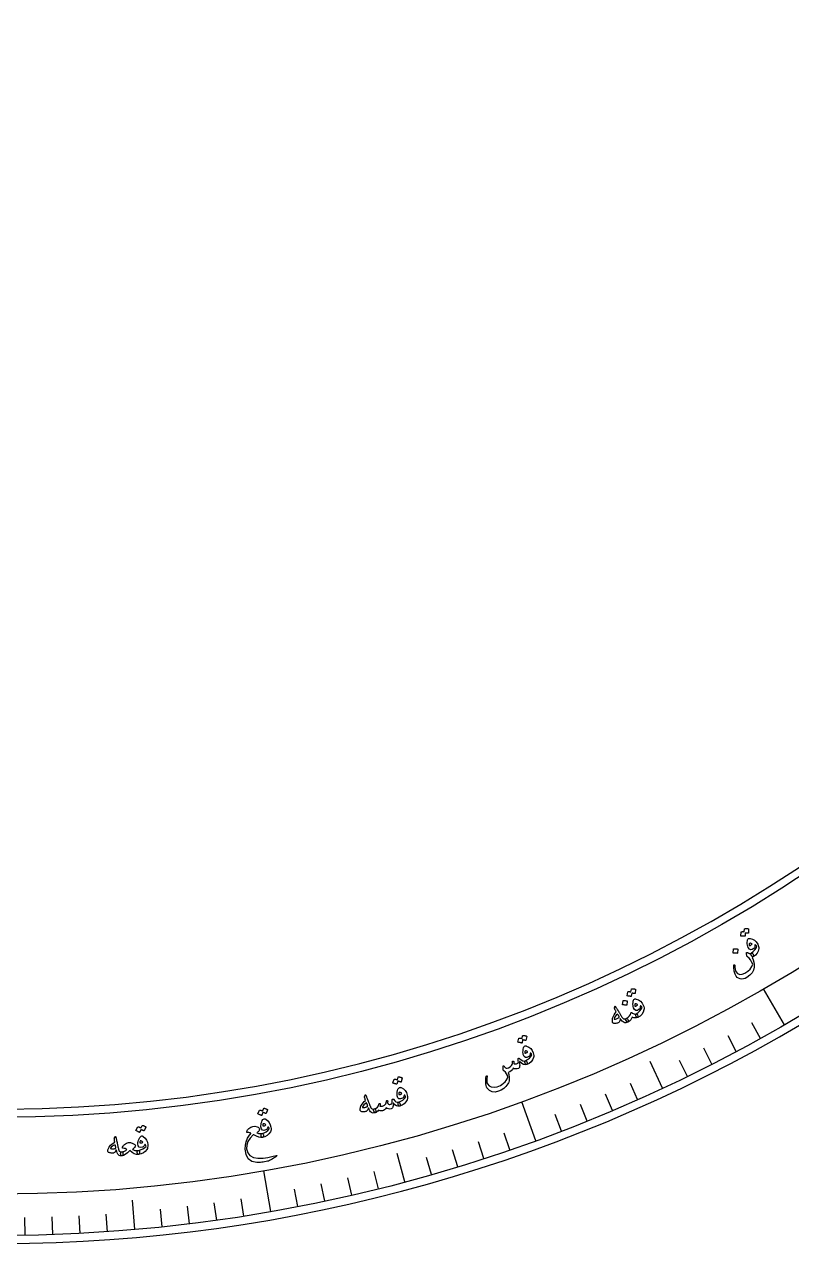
# Model space of a CAD drawing. Header units: millimetres. Extents: x -140 to 140, y -140 to 184.
# Drawn here: x 2.4 to 70.3, y -140 to -32 of the extents above; entities that cross this region are included whole.
import ezdxf

# ---------------------------------------------------------------- set-up
doc = ezdxf.new("R2010")
doc.units = ezdxf.units.MM
for name, color, linetype in [('CUT_INNER', 6, 'Continuous'), ('CUT_OUTER', 1, 'Continuous'), ('ENGRAVE', 7, 'Continuous'), ('ENGRAVE_FINE', 8, 'Continuous'), ('TEXT', 5, 'Continuous')]:
    doc.layers.add(name, color=color, linetype=linetype)

msp = doc.modelspace()

# ---------------------------------------------------------------- linework, layer by layer
at = {"layer": 'CUT_INNER'}
msp.add_arc((0, 0), 128.1, 95.976562, 87.539062, dxfattribs=at)
at = {"layer": 'CUT_OUTER'}
msp.add_arc((0, 0), 140, 175.78125, 4.570313, dxfattribs=at)
at = {"layer": 'ENGRAVE'}
for points in [[(69.643, -120.6252), (67.8104, -117.4511)], [(58.8648, -126.236), (57.7584, -123.8633)], [(47.6386, -130.886), (46.385, -127.4419)], [(36.0499, -134.5399), (35.3723, -132.0112)], [(24.1868, -137.1699), (23.5503, -133.5604)], [(12.1396, -138.756), (11.9114, -136.1479)]]:
    msp.add_lwpolyline(points, dxfattribs=at)
for radius in [139.286, 135.6208, 128.814]:
    msp.add_circle((0, 0), radius, dxfattribs=at)
at = {"layer": 'ENGRAVE_FINE'}
for points in [[(67.5272, -121.8223), (66.7657, -120.4484)], [(65.3908, -122.9822), (64.6534, -121.5953)], [(63.2345, -124.1047), (62.5214, -122.7051)], [(61.059, -125.1894), (60.3704, -123.7776)], [(56.6527, -127.2441), (56.0138, -125.8091)], [(54.4234, -128.2134), (53.8096, -126.7675)], [(52.1775, -129.1437), (51.589, -127.6873)], [(49.9156, -130.0347), (49.3527, -128.5682)], [(45.3471, -131.6975), (44.8357, -130.2123)], [(40.7233, -133.1999), (40.264, -131.6977)], [(43.0417, -132.4689), (42.5563, -130.9749)], [(38.3924, -133.8903), (37.9595, -132.3803)], [(33.6963, -135.1486), (33.3163, -133.6245)], [(28.9592, -136.2423), (28.6326, -134.7058)], [(31.3325, -135.7161), (30.9792, -134.1856)], [(21.7891, -137.5712), (21.5434, -136.0197)], [(26.577, -136.7269), (26.2773, -135.185)], [(14.5594, -138.523), (14.3952, -136.9608)], [(16.9747, -138.2478), (16.7833, -136.6887)], [(19.3849, -137.9305), (19.1663, -136.375)], [(2.4309, -139.2648), (2.4035, -137.6942)], [(4.861, -139.2012), (4.8062, -137.6313)], [(7.2897, -139.0951), (7.2075, -137.5265)], [(9.7161, -138.9467), (9.6065, -137.3797)]]:
    msp.add_lwpolyline(points, dxfattribs=at)
at = {"layer": 'TEXT'}
for points in [[(66.1093, -112.1331), (66.111, -112.1264), (66.1153, -112.1205), (66.1223, -112.1152), (66.1319, -112.1106), (66.172, -112.1038), (66.2118, -112.0987), (66.2513, -112.0956), (66.2905, -112.0943), (66.3298, -112.0949), (66.3694, -112.0976), (66.4094, -112.1024), (66.4498, -112.1092), (66.4591, -112.113), (66.4658, -112.119), (66.4698, -112.1272), (66.4711, -112.1375), (66.4627, -112.4883), (66.4603, -112.4942), (66.4538, -112.4981), (66.4433, -112.4997), (66.4287, -112.4993), (66.4177, -112.4974), (66.4008, -112.4959), (66.3779, -112.4947), (66.349, -112.494), (66.3139, -112.4935), (66.2722, -112.4933), (66.2238, -112.4932), (66.1688, -112.4933), (66.1588, -112.7671), (66.1566, -112.7767), (66.1499, -112.7826), (66.1388, -112.7848), (66.1234, -112.7834), (66.11, -112.7821), (66.0892, -112.7807), (66.061, -112.7791), (66.0254, -112.7773), (65.982, -112.7755), (65.9303, -112.7739), (65.8703, -112.7727), (65.8022, -112.7717), (65.794, -112.7697), (65.7887, -112.7659), (65.7864, -112.7605), (65.787, -112.7533), (65.8064, -112.4109), (65.8081, -112.4042), (65.8125, -112.3983), (65.8195, -112.393), (65.8292, -112.3885), (65.8625, -112.3813), (65.8958, -112.3761), (65.9292, -112.3729), (65.9626, -112.3715), (65.9959, -112.372), (66.0291, -112.374), (66.062, -112.3775), (66.0947, -112.3825)], [(66.4654, -112.9821), (66.4904, -112.972), (66.5219, -112.967), (66.5599, -112.9674), (66.6044, -112.9729), (66.8183, -113.036), (67.003, -113.14), (67.1584, -113.2851), (67.2846, -113.4714), (67.3339, -113.5782), (67.3662, -113.6802), (67.3814, -113.7776), (67.3796, -113.8703), (67.326, -114.0909), (67.226, -114.2848), (67.0795, -114.4517), (66.8867, -114.5913), (66.8633, -114.5985), (66.8371, -114.5942), (66.8083, -114.5785), (66.7768, -114.5512), (66.7614, -114.535), (66.7474, -114.5174), (66.7345, -114.4985), (66.7229, -114.4784), (66.7125, -114.4578), (66.7032, -114.4378), (66.6951, -114.4181), (66.688, -114.399), (66.6796, -114.3637), (66.6804, -114.3332), (66.6902, -114.3077), (66.7091, -114.287), (66.8922, -114.1442), (67.0354, -113.9937), (67.1387, -113.8358), (67.2021, -113.6704), (67.1684, -113.6264), (67.1392, -113.5928), (67.1144, -113.5696), (67.0941, -113.5569), (67.0734, -113.5478), (67.0568, -113.5437), (67.0442, -113.5446), (67.0357, -113.5504), (67.0309, -113.5561), (67.0278, -113.562), (67.0264, -113.5679), (67.0268, -113.5739), (67.0337, -113.6596), (67.024, -113.7347), (66.9976, -113.799), (66.9547, -113.8527), (66.8013, -113.9595), (66.6651, -113.9805), (66.5465, -113.9158), (66.4454, -113.7654), (66.4065, -113.6679), (66.3792, -113.5592), (66.3633, -113.4392), (66.3587, -113.3081), (66.3652, -113.1891), (66.3851, -113.0951), (66.4185, -113.0262), (66.4654, -112.9821)], [(65.1463, -113.9192), (65.1481, -113.9126), (65.1526, -113.9067), (65.1597, -113.9015), (65.1695, -113.897), (65.2505, -113.8861), (65.3311, -113.8833), (65.4114, -113.8886), (65.4912, -113.902), (65.5004, -113.9058), (65.5067, -113.9112), (65.5099, -113.9184), (65.5102, -113.9272), (65.4993, -114.2766), (65.4969, -114.2862), (65.4901, -114.2921), (65.4789, -114.2942), (65.4634, -114.2927), (65.45, -114.2913), (65.4291, -114.2898), (65.4008, -114.2879), (65.365, -114.2859), (65.3213, -114.2838), (65.2693, -114.2819), (65.2091, -114.2802), (65.1406, -114.2787), (65.1309, -114.2775), (65.1246, -114.2743), (65.1217, -114.2692), (65.1221, -114.2622)], [(66.2965, -114.2644), (66.2967, -114.2394), (66.3045, -114.2235), (66.3199, -114.2168), (66.3428, -114.2193), (66.3576, -114.2238), (66.3751, -114.23), (66.3954, -114.2381), (66.4184, -114.2479), (66.4438, -114.2595), (66.4713, -114.2726), (66.5009, -114.2874), (66.5326, -114.3038), (66.5729, -114.318), (66.6158, -114.3199), (66.6612, -114.3096), (66.7091, -114.287), (66.7435, -114.2729), (66.7754, -114.2721), (66.8049, -114.2846), (66.832, -114.3105), (66.8539, -114.3427), (66.8721, -114.3811), (66.8865, -114.4257), (66.8971, -114.4765), (66.9028, -114.5208), (66.9029, -114.5547), (66.8976, -114.5782), (66.8867, -114.5913), (66.7813, -114.6528), (66.8716, -114.8602), (66.9322, -115.0747), (66.9629, -115.2963), (66.9637, -115.525), (66.9113, -115.7827), (66.7872, -116.0204), (66.5913, -116.2378), (66.3237, -116.4347), (66.1719, -116.512), (66.0216, -116.5567), (65.8729, -116.5689), (65.726, -116.5484), (65.5914, -116.4986), (65.4765, -116.4249), (65.3813, -116.3271), (65.3055, -116.2055), (65.2747, -116.1337), (65.2481, -116.0519), (65.2258, -115.9601), (65.2078, -115.8584), (65.1935, -115.7469), (65.1826, -115.626), (65.175, -115.4955), (65.1707, -115.3556), (65.1712, -115.3435), (65.174, -115.3335), (65.1791, -115.3256), (65.1865, -115.3197), (65.1981, -115.3143), (65.2089, -115.3115), (65.219, -115.3114), (65.2284, -115.314), (65.2385, -115.3204), (65.2455, -115.3302), (65.2493, -115.3435), (65.25, -115.3602), (65.2616, -115.5507), (65.2812, -115.7035), (65.3087, -115.8186), (65.3444, -115.896), (65.5001, -116.0703), (65.6872, -116.1532), (65.9058, -116.1444), (66.1557, -116.0437), (66.4136, -115.8723), (66.6135, -115.681), (66.7554, -115.47), (66.8394, -115.2395), (66.7433, -115.033), (66.6346, -114.857), (66.5135, -114.7114), (66.3799, -114.5962), (66.3588, -114.5798), (66.3434, -114.5664), (66.3337, -114.5559), (66.3296, -114.5484)], [(66.5688, -113.4119), (66.5409, -113.441), (66.5293, -113.4815), (66.534, -113.5335), (66.5551, -113.5969), (66.5605, -113.6057), (66.5648, -113.6116), (66.5681, -113.6148), (66.5703, -113.6152), (66.6091, -113.6036), (66.646, -113.5878), (66.6811, -113.5681), (66.7144, -113.5443), (66.7415, -113.5195), (66.7614, -113.4951), (66.7741, -113.4708), (66.7796, -113.4469), (66.7098, -113.415), (66.6514, -113.3985), (66.6044, -113.3974), (66.5688, -113.4119)], [(56.0986, -117.4615), (56.1009, -117.455), (56.1057, -117.4495), (56.1131, -117.4448), (56.1231, -117.4411), (56.1636, -117.4378), (56.2037, -117.4362), (56.2434, -117.4365), (56.2825, -117.4386), (56.3216, -117.4427), (56.3608, -117.4489), (56.4003, -117.4571), (56.4399, -117.4673), (56.4489, -117.472), (56.455, -117.4786), (56.4583, -117.487), (56.4587, -117.4974), (56.4198, -117.8461), (56.4169, -117.8519), (56.4101, -117.8551), (56.3995, -117.8559), (56.3849, -117.8541), (56.3742, -117.8513), (56.3574, -117.8483), (56.3347, -117.8452), (56.3061, -117.8419), (56.2711, -117.8384), (56.2295, -117.8345), (56.1814, -117.8303), (56.1266, -117.8256), (56.0928, -118.0975), (56.0897, -118.1068), (56.0826, -118.1121), (56.0713, -118.1134), (56.0561, -118.1106), (56.0429, -118.1082), (56.0223, -118.105), (55.9943, -118.1009), (55.959, -118.096), (55.9159, -118.0904), (55.8645, -118.0844), (55.8049, -118.0779), (55.7371, -118.071), (55.7291, -118.0682), (55.7242, -118.0641), (55.7223, -118.0584), (55.7235, -118.0514), (55.7727, -117.7119), (55.775, -117.7054), (55.7799, -117.6999), (55.7873, -117.6953), (55.7973, -117.6916), (55.8311, -117.6874), (55.8648, -117.6851), (55.8983, -117.6847), (55.9317, -117.6863), (55.9649, -117.6897), (55.9977, -117.6945), (56.0302, -117.7009), (56.0623, -117.7087)], [(55.3668, -118.4958), (55.3691, -118.4893), (55.3741, -118.4837), (55.3815, -118.4792), (55.3916, -118.4755), (55.473, -118.4715), (55.5534, -118.4754), (55.6327, -118.4874), (55.7111, -118.5074), (55.7199, -118.5119), (55.7256, -118.5178), (55.7283, -118.5252), (55.7279, -118.5341), (55.6888, -118.8812), (55.6856, -118.8905), (55.6784, -118.8957), (55.6672, -118.897), (55.6518, -118.8941), (55.6386, -118.8917), (55.618, -118.8884), (55.5899, -118.8842), (55.5545, -118.8791), (55.5113, -118.8734), (55.4598, -118.8672), (55.4001, -118.8605), (55.3321, -118.8533), (55.3225, -118.8512), (55.3165, -118.8476), (55.314, -118.8422), (55.3151, -118.8353)], [(56.3794, -118.3384), (56.4053, -118.3304), (56.4371, -118.3282), (56.4749, -118.3319), (56.5188, -118.3413), (56.7263, -118.4227), (56.9013, -118.5424), (57.0435, -118.7004), (57.153, -118.8971), (57.1928, -119.0077), (57.2161, -119.1122), (57.2228, -119.2105), (57.2129, -119.3027), (57.1403, -119.5178), (57.0238, -119.7023), (56.8634, -119.8557), (56.6592, -119.9781), (56.6352, -119.9832), (56.6095, -119.9767), (56.5821, -119.9585), (56.5531, -119.9286), (56.5392, -119.9111), (56.5267, -119.8923), (56.5156, -119.8724), (56.5058, -119.8513), (56.4972, -119.83), (56.4897, -119.8091), (56.4833, -119.7889), (56.4779, -119.7692), (56.4727, -119.7333), (56.476, -119.703), (56.488, -119.6784), (56.5087, -119.6595), (56.7035, -119.5331), (56.8593, -119.3957), (56.9759, -119.2473), (57.0535, -119.0881), (57.0238, -119.0413), (56.9975, -119.0053), (56.9749, -118.9801), (56.9558, -118.9656), (56.9359, -118.9548), (56.9197, -118.9493), (56.9071, -118.949), (56.8982, -118.9541), (56.8928, -118.9594), (56.8892, -118.9649), (56.8874, -118.9707), (56.8873, -118.9767), (56.8866, -119.0627), (56.8704, -119.1366), (56.8386, -119.1985), (56.7912, -119.2482), (56.629, -119.3412), (56.4916, -119.3503), (56.379, -119.2755), (56.2914, -119.1169), (56.2611, -119.0164), (56.2434, -118.9057), (56.2379, -118.7848), (56.2449, -118.6538), (56.2617, -118.5358), (56.2897, -118.4439), (56.3289, -118.3781), (56.3794, -118.3384)], [(56.445, -118.7754), (56.4147, -118.802), (56.3997, -118.8414), (56.3999, -118.8936), (56.4153, -118.9586), (56.4199, -118.9678), (56.4237, -118.9741), (56.4267, -118.9776), (56.4289, -118.9782), (56.4685, -118.9699), (56.5067, -118.9575), (56.5434, -118.9409), (56.5787, -118.92), (56.6078, -118.8977), (56.6298, -118.8751), (56.6445, -118.8521), (56.652, -118.8287), (56.5853, -118.7908), (56.5286, -118.7693), (56.4818, -118.7642), (56.445, -118.7754)], [(54.6322, -119.0258), (54.6428, -118.9941), (54.6579, -118.9839), (54.6775, -118.9953), (54.7018, -119.0283), (54.7144, -119.0492), (54.7321, -119.078), (54.7551, -119.1145), (54.7833, -119.159), (54.8166, -119.2118), (54.8552, -119.2735), (54.899, -119.3441), (54.9479, -119.4237), (54.9961, -119.5019), (55.0392, -119.5719), (55.0772, -119.6337), (55.1101, -119.6874), (55.1378, -119.7327), (55.1603, -119.7694), (55.1774, -119.7975), (55.1892, -119.817), (55.2671, -119.9381), (55.3398, -120.0267), (55.4072, -120.0827), (55.4693, -120.106), (55.5068, -120.1089), (55.5479, -120.1031), (55.5926, -120.0886), (55.6408, -120.0655), (55.6717, -120.0568), (55.7003, -120.0606), (55.7264, -120.0768), (55.7503, -120.1054), (55.7716, -120.1432), (55.7887, -120.1836), (55.8016, -120.2264), (55.8102, -120.2718), (55.8131, -120.3125), (55.8105, -120.345), (55.8025, -120.3692), (55.789, -120.3852), (55.695, -120.4276), (55.6066, -120.448), (55.5238, -120.4463), (55.4465, -120.4227), (55.3675, -120.372), (55.2861, -120.295), (55.2024, -120.1915), (55.1163, -120.0616), (55.105, -120.1699), (55.0844, -120.2604), (55.0545, -120.333), (55.0154, -120.3878), (54.9773, -120.4184), (54.9285, -120.4458), (54.8691, -120.4699), (54.799, -120.4907), (54.7224, -120.5067), (54.6558, -120.5149), (54.5991, -120.5154), (54.5524, -120.508), (54.5102, -120.492), (54.4771, -120.4701), (54.4533, -120.4425), (54.4388, -120.409), (54.4283, -120.3638), (54.4216, -120.3115), (54.4186, -120.2522), (54.4194, -120.1857), (54.423, -120.1177), (54.4281, -120.0625), (54.4346, -120.0201), (54.4426, -119.9904), (54.5012, -119.8573), (54.571, -119.7255), (54.652, -119.5949), (54.744, -119.4656), (54.7081, -119.3995), (54.6777, -119.342), (54.653, -119.2933), (54.6339, -119.2534), (54.6204, -119.2186), (54.6125, -119.1856), (54.6102, -119.1544), (54.6135, -119.1249)], [(54.8684, -119.6714), (54.7599, -119.7746), (54.6754, -119.8791), (54.6151, -119.9848), (54.5789, -120.0919), (54.5789, -120.1043), (54.5833, -120.1135), (54.5923, -120.1197), (54.6058, -120.1227), (54.6502, -120.1217), (54.6961, -120.1155), (54.7433, -120.104), (54.7919, -120.0874), (54.842, -120.0655), (54.8934, -120.0384), (54.9461, -120.006), (55.0002, -119.9684), (55.008, -119.9613), (55.0153, -119.9518), (55.0219, -119.9399), (55.028, -119.9255), (55.0125, -119.8974), (54.9957, -119.8682), (54.9777, -119.838), (54.9584, -119.8067), (54.9378, -119.7744), (54.9159, -119.7411), (54.8928, -119.7067), (54.8684, -119.6714)], [(56.5087, -119.6595), (56.5411, -119.6552), (56.5663, -119.655), (56.5841, -119.6588), (56.5945, -119.6665), (56.6047, -119.6812), (56.6148, -119.7003), (56.6248, -119.7237), (56.6347, -119.7515), (56.6614, -119.8431), (56.6744, -119.9114), (56.6736, -119.9564), (56.6592, -119.9781), (56.5566, -120.01), (56.4414, -120.0147), (56.3135, -119.9923), (56.1731, -119.9428), (56.1219, -120.0724), (56.0409, -120.1893), (55.9299, -120.2936), (55.789, -120.3852), (55.7712, -120.3894), (55.7534, -120.3855), (55.7356, -120.3735), (55.7179, -120.3534), (55.6203, -120.2174), (55.6094, -120.2022), (55.6025, -120.1836), (55.5993, -120.1616), (55.6, -120.1362), (55.6044, -120.1147), (55.6127, -120.0958), (55.6248, -120.0794), (55.6408, -120.0655), (55.8083, -119.9553), (55.9336, -119.8386), (56.0168, -119.7155), (56.0579, -119.586), (56.0618, -119.569), (56.0692, -119.5547), (56.08, -119.5432), (56.0943, -119.5343), (56.1092, -119.5298), (56.1219, -119.5311), (56.1326, -119.5382), (56.1412, -119.5512), (56.1478, -119.5643), (56.1546, -119.5752), (56.1614, -119.5839), (56.1682, -119.5904), (56.2615, -119.6339), (56.3494, -119.6599), (56.4318, -119.6684), (56.5087, -119.6595)], [(46.4714, -121.5923), (46.4741, -121.586), (46.4794, -121.5808), (46.4872, -121.5768), (46.4974, -121.5739), (46.5381, -121.5738), (46.5782, -121.5755), (46.6177, -121.579), (46.6565, -121.5842), (46.6951, -121.5914), (46.7338, -121.6007), (46.7724, -121.6121), (46.8111, -121.6255), (46.8197, -121.6309), (46.8252, -121.6379), (46.8278, -121.6466), (46.8274, -121.657), (46.7606, -122.0014), (46.7572, -122.0069), (46.7502, -122.0096), (46.7395, -122.0095), (46.7252, -122.0066), (46.7147, -122.0029), (46.6982, -121.9986), (46.6759, -121.9936), (46.6475, -121.9881), (46.613, -121.9818), (46.5719, -121.9746), (46.5242, -121.9665), (46.47, -121.9574), (46.4144, -122.2257), (46.4106, -122.2347), (46.4031, -122.2394), (46.3918, -122.2398), (46.3768, -122.2358), (46.3638, -122.2323), (46.3435, -122.2275), (46.316, -122.2212), (46.2812, -122.2134), (46.2386, -122.2044), (46.1879, -122.1943), (46.129, -122.183), (46.062, -122.1707), (46.0543, -122.1673), (46.0497, -122.1627), (46.0483, -122.157), (46.0501, -122.15), (46.1264, -121.8156), (46.1292, -121.8094), (46.1345, -121.8042), (46.1423, -121.8002), (46.1526, -121.7974), (46.1866, -121.7959), (46.2204, -121.7963), (46.2538, -121.7986), (46.287, -121.8029), (46.3198, -121.8089), (46.3521, -121.8164), (46.3839, -121.8253), (46.4153, -121.8358)], [(46.6808, -122.4888), (46.7072, -122.483), (46.7391, -122.4834), (46.7765, -122.49), (46.8194, -122.503), (47.0198, -122.6008), (47.1845, -122.7341), (47.3136, -122.9031), (47.4069, -123.108), (47.4377, -123.2214), (47.4525, -123.3274), (47.4513, -123.426), (47.434, -123.517), (47.3443, -123.7257), (47.2134, -123.9001), (47.0411, -124.0402), (46.8277, -124.1458), (46.8034, -124.1489), (46.7783, -124.1403), (46.7525, -124.12), (46.726, -124.0879), (46.7136, -124.0693), (46.7026, -124.0496), (46.6931, -124.0289), (46.6851, -124.0071), (46.6782, -123.9851), (46.6724, -123.9637), (46.6676, -123.943), (46.6639, -123.923), (46.6615, -123.8868), (46.6673, -123.8569), (46.6813, -123.8333), (46.7034, -123.8161), (46.9077, -123.7058), (47.074, -123.5813), (47.2023, -123.4428), (47.2924, -123.2904), (47.2665, -123.2414), (47.2432, -123.2033), (47.2227, -123.1764), (47.2048, -123.1604), (47.1859, -123.148), (47.1702, -123.1412), (47.1577, -123.14), (47.1483, -123.1443), (47.1426, -123.1491), (47.1386, -123.1544), (47.1362, -123.16), (47.1357, -123.1659), (47.1281, -123.2516), (47.106, -123.324), (47.0693, -123.3831), (47.018, -123.4288), (46.8489, -123.5085), (46.7112, -123.5065), (46.605, -123.4229), (46.5304, -123.2578), (46.5083, -123.1552), (46.4995, -123.0434), (46.5038, -122.9225), (46.5213, -122.7924), (46.5475, -122.6762), (46.5828, -122.5869), (46.6272, -122.5244), (46.6808, -122.4888)], [(46.711, -122.9298), (46.6787, -122.9538), (46.6605, -122.9919), (46.6565, -123.0439), (46.6666, -123.1099), (46.6705, -123.1195), (46.6738, -123.1261), (46.6765, -123.1298), (46.6786, -123.1305), (46.7188, -123.1255), (46.7578, -123.1162), (46.7958, -123.1026), (46.8326, -123.0846), (46.8634, -123.0648), (46.8871, -123.044), (46.9037, -123.0222), (46.913, -122.9995), (46.8496, -122.9564), (46.7948, -122.9304), (46.7486, -122.9215), (46.711, -122.9298)], [(46.0688, -123.665), (46.069, -123.6438), (46.0736, -123.6246), (46.0826, -123.6074), (46.096, -123.5922), (46.1165, -123.5807), (46.1408, -123.5807), (46.1689, -123.5924), (46.2009, -123.6158), (46.3481, -123.7324), (46.4809, -123.8046), (46.5994, -123.8325), (46.7034, -123.8161), (46.7541, -123.81), (46.7973, -123.8371), (46.8332, -123.8973), (46.8617, -123.9907), (46.8703, -124.0497), (46.8675, -124.0952), (46.8533, -124.1272), (46.8277, -124.1458), (46.6879, -124.1689), (46.5411, -124.1354), (46.3874, -124.0453), (46.227, -123.8986), (46.2134, -123.8851), (46.2035, -123.8833), (46.1975, -123.8931), (46.1953, -123.9146), (46.2027, -124.0659), (46.2061, -124.1884), (46.2056, -124.2821), (46.2011, -124.3469), (46.1908, -124.3964), (46.1703, -124.4367), (46.1395, -124.4677), (46.0985, -124.4894), (45.9899, -124.5194), (45.877, -124.5263), (45.7599, -124.5102), (45.6387, -124.4711), (45.5662, -124.6023), (45.4653, -124.7075), (45.3357, -124.7864), (45.1778, -124.839), (45.2076, -124.9375), (45.2327, -125.0314), (45.253, -125.1209), (45.2685, -125.2059), (45.2793, -125.2865), (45.2854, -125.3632), (45.2869, -125.4357), (45.2838, -125.5043), (45.2724, -125.5981), (45.2491, -125.6884), (45.2139, -125.7752), (45.1669, -125.8584), (44.9933, -126.0817), (44.7955, -126.2653), (44.5738, -126.4091), (44.3284, -126.513), (44.0269, -126.574), (43.7636, -126.5531), (43.5387, -126.4508), (43.3524, -126.2672), (43.3092, -126.1948), (43.273, -126.103), (43.2437, -125.9917), (43.2213, -125.861), (43.209, -125.7128), (43.21, -125.5492), (43.2243, -125.37), (43.2518, -125.1755), (43.2555, -125.1615), (43.2609, -125.1506), (43.2678, -125.1427), (43.2763, -125.138), (43.2887, -125.135), (43.3001, -125.1349), (43.3105, -125.1378), (43.3198, -125.1437), (43.3273, -125.1517), (43.3321, -125.1612), (43.3343, -125.172), (43.3339, -125.1844), (43.3043, -125.417), (43.2973, -125.6061), (43.3133, -125.7515), (43.3523, -125.8532), (43.5002, -126.017), (43.6954, -126.1137), (43.9378, -126.143), (44.2273, -126.1045), (44.3626, -126.0627), (44.4999, -125.9982), (44.6391, -125.911), (44.7801, -125.8012), (44.9148, -125.6732), (45.0213, -125.5404), (45.0996, -125.4031), (45.1499, -125.2612), (45.1193, -125.1073), (45.0495, -124.9623), (44.9405, -124.8263), (44.7926, -124.699), (44.777, -124.684), (44.7658, -124.668), (44.7589, -124.651), (44.7564, -124.6329), (44.7314, -124.2966), (44.7334, -124.2646), (44.7426, -124.2468), (44.7589, -124.243), (44.7824, -124.2532), (44.822, -124.2894), (44.8624, -124.3305), (44.9035, -124.3766), (44.9454, -124.4275), (45.0017, -124.4636), (45.09, -124.4637), (45.2101, -124.4277), (45.362, -124.3554), (45.4383, -124.3002), (45.497, -124.23), (45.5381, -124.1448), (45.5617, -124.0447), (45.5646, -124.0307), (45.5669, -124.0162), (45.5684, -124.0012), (45.5692, -123.9856), (45.5696, -123.9697), (45.5699, -123.9535), (45.5702, -123.9371), (45.5703, -123.9205), (45.5715, -123.8888), (45.5757, -123.8643), (45.5832, -123.847), (45.5938, -123.8368), (45.6047, -123.8325), (45.6168, -123.8314), (45.6302, -123.8336), (45.6446, -123.8389), (45.6575, -123.8454), (45.6671, -123.8546), (45.6736, -123.8666), (45.677, -123.8813), (45.6794, -124.0014), (45.6868, -124.0354), (45.7014, -124.0611), (45.7235, -124.0783), (45.7528, -124.087), (45.8374, -124.0931), (45.9178, -124.0834), (45.994, -124.0581), (46.0659, -124.017), (46.0825, -123.9843), (46.0886, -123.9146), (46.084, -123.8082), (46.0688, -123.665)], [(35.4518, -125.2495), (35.4552, -125.2435), (35.4609, -125.2388), (35.469, -125.2355), (35.4794, -125.2335), (35.52, -125.237), (35.5597, -125.2423), (35.5987, -125.2493), (35.637, -125.258), (35.6748, -125.2686), (35.7124, -125.2813), (35.7499, -125.296), (35.7873, -125.3129), (35.7953, -125.319), (35.8002, -125.3265), (35.802, -125.3354), (35.8007, -125.3457), (35.7034, -125.6828), (35.6996, -125.688), (35.6924, -125.69), (35.6818, -125.689), (35.6677, -125.6848), (35.6576, -125.6802), (35.6416, -125.6744), (35.6198, -125.6675), (35.5921, -125.6594), (35.5582, -125.6501), (35.5179, -125.6392), (35.4711, -125.6269), (35.4179, -125.613), (35.3387, -125.8753), (35.3341, -125.884), (35.3261, -125.888), (35.3149, -125.8873), (35.3003, -125.882), (35.2877, -125.8774), (35.2679, -125.8708), (35.2411, -125.862), (35.2071, -125.8512), (35.1655, -125.8384), (35.1159, -125.8238), (35.0582, -125.8074), (34.9926, -125.7891), (34.9852, -125.7851), (34.981, -125.7801), (34.9801, -125.7743), (34.9825, -125.7675), (35.0884, -125.4412), (35.0917, -125.4352), (35.0974, -125.4306), (35.1055, -125.4273), (35.116, -125.4254), (35.1501, -125.4269), (35.1837, -125.4303), (35.2168, -125.4356), (35.2494, -125.4429), (35.2815, -125.4517), (35.3131, -125.4621), (35.344, -125.4738), (35.3743, -125.487)], [(35.5805, -126.1611), (35.6073, -126.1576), (35.6391, -126.1609), (35.6758, -126.1709), (35.7174, -126.1876), (35.9082, -126.3029), (36.0604, -126.4504), (36.1739, -126.6302), (36.2486, -126.8425), (36.2692, -126.9583), (36.2745, -127.0652), (36.2645, -127.1632), (36.2391, -127.2524), (36.1312, -127.4522), (35.9852, -127.6143), (35.8012, -127.7385), (35.5792, -127.8246), (35.5547, -127.8256), (35.5305, -127.8148), (35.5067, -127.7922), (35.4831, -127.7579), (35.4724, -127.7382), (35.4632, -127.7177), (35.4556, -127.6962), (35.4495, -127.6737), (35.4447, -127.6512), (35.4408, -127.6294), (35.4379, -127.6084), (35.4359, -127.5881), (35.4368, -127.5518), (35.4452, -127.5225), (35.4612, -127.5003), (35.4848, -127.4851), (35.6981, -127.3935), (35.8749, -127.2844), (36.0149, -127.1578), (36.1183, -127.014), (36.0968, -126.9629), (36.0771, -126.9229), (36.059, -126.8942), (36.0426, -126.8768), (36.0249, -126.8627), (36.0099, -126.8545), (35.9975, -126.8522), (35.9878, -126.8557), (35.9817, -126.86), (35.9772, -126.8648), (35.9744, -126.8702), (35.9733, -126.8761), (35.9581, -126.9608), (35.9296, -127.0309), (35.8878, -127.0864), (35.8327, -127.1274), (35.6571, -127.1918), (35.5201, -127.1775), (35.4218, -127.0848), (35.3622, -126.9136), (35.3494, -126.8095), (35.3506, -126.6974), (35.3657, -126.5773), (35.3946, -126.4493), (35.4311, -126.3359), (35.4742, -126.2501), (35.524, -126.1918), (35.5805, -126.1611)], [(32.5242, -126.8621), (32.5402, -126.8328), (32.5569, -126.8255), (32.5742, -126.8402), (32.5922, -126.877), (32.6008, -126.8998), (32.6132, -126.9313), (32.6292, -126.9714), (32.649, -127.0201), (32.6725, -127.078), (32.6994, -127.1456), (32.7299, -127.2229), (32.7638, -127.31), (32.7973, -127.3955), (32.8272, -127.472), (32.8536, -127.5397), (32.8764, -127.5984), (32.8956, -127.6479), (32.9111, -127.688), (32.9229, -127.7187), (32.9311, -127.7399), (32.9861, -127.8731), (33.0418, -127.9732), (33.0982, -128.0403), (33.1551, -128.0743), (33.1915, -128.0839), (33.233, -128.0855), (33.2796, -128.0792), (33.3312, -128.065), (33.3631, -128.062), (33.3905, -128.0708), (33.4134, -128.0914), (33.4317, -128.1238), (33.446, -128.1649), (33.4556, -128.2076), (33.4606, -128.2521), (33.461, -128.2983), (33.4566, -128.3389), (33.4483, -128.3704), (33.436, -128.3928), (33.4199, -128.4061), (33.3199, -128.4311), (33.2292, -128.4353), (33.148, -128.4189), (33.0762, -128.3818), (33.0075, -128.3179), (32.9412, -128.2276), (32.8772, -128.1108), (32.8157, -127.9677), (32.7853, -128.0722), (32.7489, -128.1576), (32.7065, -128.2237), (32.6582, -128.2706), (32.6153, -128.2939), (32.5624, -128.3122), (32.4996, -128.3253), (32.427, -128.3333), (32.3487, -128.3354), (32.2817, -128.3316), (32.2259, -128.3219), (32.1813, -128.3063), (32.1425, -128.283), (32.1139, -128.2556), (32.0955, -128.2242), (32.0871, -128.1887), (32.0848, -128.1423), (32.0875, -128.0897), (32.0952, -128.0307), (32.1079, -127.9655), (32.1235, -127.8992), (32.1384, -127.8458), (32.1523, -127.8052), (32.1655, -127.7774), (32.247, -127.6569), (32.3392, -127.5397), (32.4421, -127.4257), (32.5557, -127.3148), (32.5321, -127.2433), (32.5125, -127.1814), (32.4969, -127.1291), (32.4852, -127.0863), (32.4781, -127.0498), (32.4762, -127.0159), (32.4796, -126.9847), (32.4881, -126.9563)], [(33.7453, -127.665), (33.7517, -127.6413), (33.7601, -127.6216), (33.7707, -127.6059), (33.7833, -127.5942), (33.7971, -127.5872), (33.8114, -127.5857), (33.8262, -127.5896), (33.8413, -127.599), (33.854, -127.6136), (33.8615, -127.6332), (33.8637, -127.6577), (33.8606, -127.6871), (33.8567, -127.7026), (33.8532, -127.7184), (33.85, -127.7347), (33.8472, -127.7514), (33.8442, -127.7684), (33.8406, -127.7856), (33.8362, -127.8029), (33.831, -127.8205), (34.0576, -127.8183), (34.2289, -127.748), (34.3449, -127.6096), (34.4052, -127.4035), (34.4113, -127.3799), (34.4189, -127.3603), (34.4282, -127.3449), (34.439, -127.3336), (34.4528, -127.3263), (34.4669, -127.324), (34.4813, -127.3267), (34.496, -127.3344), (34.5087, -127.3466), (34.517, -127.3632), (34.5209, -127.3839), (34.5203, -127.4089), (34.5161, -127.4701), (34.516, -127.5206), (34.5202, -127.5603), (34.5285, -127.5892), (34.5527, -127.627), (34.5894, -127.6529), (34.6387, -127.6666), (34.7004, -127.6684), (34.7645, -127.6591), (34.817, -127.6407), (34.8578, -127.6133), (34.887, -127.5769), (34.9069, -127.525), (34.9197, -127.4513), (34.9255, -127.3555), (34.9242, -127.2379), (34.9248, -127.2235), (34.9312, -127.2116), (34.9433, -127.2022), (34.9612, -127.1952), (34.9806, -127.1919), (34.9972, -127.1935), (35.0112, -127.1998), (35.0224, -127.2109), (35.1387, -127.3456), (35.2552, -127.436), (35.3719, -127.4822), (35.4885, -127.4841), (35.5136, -127.4872), (35.5376, -127.5029), (35.5605, -127.5311), (35.5823, -127.5717), (35.6022, -127.6167), (35.6158, -127.6589), (35.623, -127.6984), (35.6237, -127.735), (35.6202, -127.7698), (35.6122, -127.7961), (35.5998, -127.8141), (35.583, -127.8235), (35.4315, -127.8405), (35.2879, -127.8048), (35.1524, -127.7165), (35.025, -127.5756), (35.0187, -127.5682), (35.0134, -127.5666), (35.0092, -127.5708), (35.0061, -127.5808), (35.0005, -127.6978), (34.9915, -127.7949), (34.979, -127.8722), (34.9631, -127.9296), (34.9406, -127.9735), (34.9124, -128.0094), (34.8784, -128.0371), (34.8386, -128.0568), (34.7098, -128.083), (34.59, -128.0766), (34.4794, -128.0377), (34.378, -127.9664), (34.3201, -128.0635), (34.2477, -128.1412), (34.1609, -128.1993), (34.0596, -128.2379), (33.957, -128.2552), (33.8624, -128.2506), (33.7758, -128.2241), (33.6972, -128.1757), (33.6388, -128.2601), (33.5731, -128.3266), (33.5001, -128.3753), (33.4199, -128.4061), (33.3832, -128.3987), (33.3453, -128.3577), (33.3064, -128.2831), (33.2664, -128.1749), (33.2616, -128.14), (33.2708, -128.1101), (33.294, -128.0851), (33.3312, -128.065), (33.4956, -127.9933), (33.6194, -127.9026), (33.7026, -127.7932), (33.7453, -127.665)], [(35.5714, -126.603), (35.537, -126.6241), (35.5155, -126.6604), (35.5069, -126.7119), (35.5111, -126.7785), (35.5141, -126.7884), (35.5168, -126.7952), (35.5192, -126.7991), (35.5212, -126.8001), (35.5616, -126.7987), (35.6014, -126.7929), (35.6404, -126.7827), (35.6786, -126.7681), (35.7111, -126.7511), (35.7366, -126.7324), (35.755, -126.7123), (35.7664, -126.6905), (35.707, -126.6419), (35.6547, -126.6111), (35.6095, -126.5982), (35.5714, -126.603)], [(23.5389, -128.0242), (23.5428, -128.0185), (23.5489, -128.0144), (23.5573, -128.0118), (23.5679, -128.0109), (23.6079, -128.0182), (23.647, -128.0271), (23.6852, -128.0377), (23.7225, -128.05), (23.7591, -128.0641), (23.7954, -128.0803), (23.8313, -128.0985), (23.8669, -128.1187), (23.8744, -128.1256), (23.8785, -128.1335), (23.8795, -128.1425), (23.8772, -128.1527), (23.7487, -128.4792), (23.7444, -128.484), (23.7371, -128.4853), (23.7266, -128.4833), (23.713, -128.4778), (23.7034, -128.4723), (23.688, -128.465), (23.6669, -128.4561), (23.64, -128.4455), (23.6072, -128.433), (23.5681, -128.4184), (23.5227, -128.4017), (23.471, -128.3829), (23.3675, -128.6366), (23.3621, -128.6448), (23.3538, -128.648), (23.3427, -128.6463), (23.3287, -128.6397), (23.3165, -128.6339), (23.2975, -128.6254), (23.2716, -128.6142), (23.2388, -128.6002), (23.1986, -128.5836), (23.1506, -128.5644), (23.0947, -128.5427), (23.031, -128.5183), (23.024, -128.5136), (23.0204, -128.5083), (23.0201, -128.5023), (23.0231, -128.4958), (23.1591, -128.181), (23.1629, -128.1753), (23.1691, -128.1712), (23.1775, -128.1687), (23.1881, -128.1677), (23.2218, -128.1725), (23.255, -128.179), (23.2874, -128.1874), (23.3192, -128.1977), (23.3504, -128.2095), (23.3808, -128.2228), (23.4105, -128.2374), (23.4395, -128.2534)], [(32.6414, -127.5395), (32.5162, -127.6217), (32.4145, -127.7094), (32.3362, -127.8027), (32.2815, -127.9016), (32.2793, -127.9138), (32.2821, -127.9237), (32.2898, -127.9313), (32.3025, -127.9367), (32.3464, -127.9436), (32.3926, -127.9457), (32.4412, -127.9429), (32.492, -127.9352), (32.5451, -127.9225), (32.6005, -127.905), (32.6582, -127.8826), (32.7181, -127.8553), (32.7271, -127.8497), (32.7359, -127.8416), (32.7445, -127.8311), (32.7531, -127.818), (32.7429, -127.7876), (32.7316, -127.7558), (32.7192, -127.7229), (32.7058, -127.6887), (32.6913, -127.6532), (32.6757, -127.6166), (32.6591, -127.5786), (32.6414, -127.5395)], [(12.7757, -129.5417), (12.7801, -129.5363), (12.7865, -129.5327), (12.7951, -129.5309), (12.8057, -129.5308), (12.845, -129.5415), (12.8832, -129.5537), (12.9204, -129.5674), (12.9565, -129.5827), (12.9918, -129.5999), (13.0266, -129.619), (13.0609, -129.6401), (13.0947, -129.6633), (13.1015, -129.6707), (13.105, -129.679), (13.1052, -129.6881), (13.1021, -129.698), (12.9468, -130.0126), (12.9422, -130.017), (12.9347, -130.0178), (12.9244, -130.0148), (12.9114, -130.0083), (12.9022, -130.0019), (12.8875, -129.9934), (12.8672, -129.9828), (12.8413, -129.97), (12.8097, -129.9548), (12.7719, -129.937), (12.7281, -129.9166), (12.6781, -129.8935), (12.5538, -130.1377), (12.5478, -130.1454), (12.5392, -130.148), (12.5283, -130.1453), (12.5149, -130.1375), (12.5032, -130.1308), (12.485, -130.1207), (12.4601, -130.1074), (12.4285, -130.0907), (12.3899, -130.0708), (12.3436, -130.0477), (12.2898, -130.0213), (12.2284, -129.9917), (12.2218, -129.9864), (12.2186, -129.9808), (12.2188, -129.9749), (12.2223, -129.9687), (12.3841, -129.6662), (12.3885, -129.6609), (12.3949, -129.6573), (12.4035, -129.6555), (12.4141, -129.6555), (12.4474, -129.663), (12.4798, -129.6723), (12.5115, -129.6834), (12.5423, -129.6963), (12.5724, -129.7107), (12.6016, -129.7264), (12.63, -129.7434), (12.6575, -129.7618)], [(23.5815, -128.9439), (23.6085, -128.9429), (23.6398, -128.9491), (23.6754, -128.9625), (23.7152, -128.983), (23.8944, -129.1157), (24.0321, -129.2768), (24.1282, -129.4666), (24.1826, -129.6849), (24.1922, -129.8021), (24.1875, -129.9091), (24.1683, -130.0057), (24.1347, -130.0921), (24.0086, -130.2809), (23.848, -130.4286), (23.6531, -130.5349), (23.4241, -130.5999), (23.3996, -130.5985), (23.3765, -130.5855), (23.3548, -130.5608), (23.3346, -130.5244), (23.3258, -130.5038), (23.3186, -130.4825), (23.313, -130.4604), (23.3091, -130.4375), (23.3063, -130.4146), (23.3045, -130.3925), (23.3036, -130.3713), (23.3036, -130.351), (23.3079, -130.3149), (23.319, -130.2865), (23.337, -130.2659), (23.3619, -130.253), (23.5829, -130.1818), (23.7691, -130.0898), (23.9204, -129.9769), (24.0368, -129.8435), (24.0203, -129.7905), (24.0043, -129.7489), (23.989, -129.7186), (23.9743, -129.6997), (23.958, -129.6841), (23.9438, -129.6745), (23.9317, -129.671), (23.9218, -129.6736), (23.9152, -129.6773), (23.9103, -129.6817), (23.907, -129.6867), (23.9054, -129.6925), (23.8823, -129.7754), (23.8474, -129.8425), (23.8005, -129.8939), (23.7418, -129.9296), (23.561, -129.9771), (23.4259, -129.9501), (23.3368, -129.8485), (23.2935, -129.6725), (23.2905, -129.5677), (23.3022, -129.4562), (23.3285, -129.338), (23.3693, -129.2133), (23.4163, -129.1038), (23.4673, -129.0224), (23.5223, -128.9691), (23.5815, -128.9439)], [(23.5309, -129.3829), (23.4947, -129.4007), (23.4699, -129.4348), (23.4565, -129.4852), (23.4544, -129.552), (23.4565, -129.5621), (23.4585, -129.5692), (23.4605, -129.5733), (23.4624, -129.5744), (23.5028, -129.5768), (23.5429, -129.5748), (23.5827, -129.5683), (23.6222, -129.5574), (23.6561, -129.5434), (23.6832, -129.5273), (23.7034, -129.5089), (23.7168, -129.4883), (23.6623, -129.4344), (23.6131, -129.3988), (23.5693, -129.3817), (23.5309, -129.3829)], [(10.392, -130.552), (10.4128, -130.5258), (10.4305, -130.5215), (10.445, -130.539), (10.4565, -130.5783), (10.4611, -130.6022), (10.4679, -130.6353), (10.4769, -130.6776), (10.4881, -130.729), (10.5013, -130.79), (10.5163, -130.8612), (10.5331, -130.9426), (10.5517, -131.0342), (10.5701, -131.1241), (10.5865, -131.2047), (10.6009, -131.2758), (10.6134, -131.3376), (10.6238, -131.3896), (10.6323, -131.4318), (10.6387, -131.464), (10.6431, -131.4864), (10.6746, -131.627), (10.7124, -131.7351), (10.7564, -131.8109), (10.8067, -131.8541), (10.841, -131.8697), (10.8816, -131.8784), (10.9285, -131.8802), (10.9818, -131.875), (11.0138, -131.8775), (11.0393, -131.8909), (11.0583, -131.915), (11.0708, -131.9501), (11.0779, -131.993), (11.0801, -132.0367), (11.0774, -132.0814), (11.0699, -132.127), (11.0586, -132.1662), (11.0451, -132.1959), (11.0292, -132.2159), (11.011, -132.2262), (10.9082, -132.2337), (10.8182, -132.2225), (10.7409, -132.1924), (10.6765, -132.1436), (10.6197, -132.0689), (10.5698, -131.9686), (10.5267, -131.8427), (10.4905, -131.6911), (10.4427, -131.7889), (10.3923, -131.8668), (10.3393, -131.9247), (10.2836, -131.9627), (10.2373, -131.9784), (10.1821, -131.9873), (10.118, -131.9895), (10.0451, -131.985), (9.9676, -131.9737), (9.9023, -131.9585), (9.8489, -131.9394), (9.8076, -131.9165), (9.7734, -131.8869), (9.7499, -131.855), (9.7371, -131.8209), (9.7349, -131.7845), (9.7406, -131.7384), (9.7522, -131.687), (9.7699, -131.6302), (9.7935, -131.5681), (9.8202, -131.5055), (9.8439, -131.4554), (9.8646, -131.4178), (9.8823, -131.3926), (9.9832, -131.2878), (10.094, -131.188), (10.2149, -131.0933), (10.3458, -131.0035), (10.3348, -130.929), (10.326, -130.8646), (10.3195, -130.8104), (10.3153, -130.7663), (10.3146, -130.729), (10.3185, -130.6953), (10.3271, -130.6652), (10.3404, -130.6386)], [(12.7414, -130.4617), (12.7684, -130.463), (12.7991, -130.4718), (12.8334, -130.4881), (12.8714, -130.5119), (13.0389, -130.6591), (13.1627, -130.8311), (13.2426, -131.0282), (13.2786, -131.2504), (13.2784, -131.368), (13.2648, -131.4741), (13.2376, -131.5688), (13.1969, -131.6521), (13.0555, -131.8298), (12.8831, -131.9635), (12.68, -132.0532), (12.4464, -132.0988), (12.4221, -132.0955), (12.4002, -132.0806), (12.3806, -132.0541), (12.3635, -132.0162), (12.3564, -131.9949), (12.3511, -131.9731), (12.3474, -131.9506), (12.3453, -131.9274), (12.3445, -131.9044), (12.3445, -131.8823), (12.3454, -131.861), (12.3471, -131.8407), (12.3543, -131.8051), (12.3678, -131.7778), (12.3875, -131.7588), (12.4133, -131.748), (12.6395, -131.6955), (12.8328, -131.6193), (12.993, -131.5195), (13.1201, -131.3962), (13.108, -131.342), (13.0956, -131.2993), (13.0829, -131.2678), (13.0698, -131.2477), (13.0549, -131.2308), (13.0415, -131.22), (13.0298, -131.2155), (13.0196, -131.2173), (13.0128, -131.2204), (13.0076, -131.2244), (13.0038, -131.2292), (13.0017, -131.2348), (12.9718, -131.3155), (12.9314, -131.3795), (12.8804, -131.4268), (12.819, -131.4574), (12.6348, -131.4897), (12.5025, -131.4515), (12.4221, -131.3428), (12.3936, -131.1638), (12.3994, -131.0591), (12.4204, -130.9489), (12.4564, -130.8334), (12.5075, -130.7125), (12.5635, -130.6073), (12.6211, -130.5305), (12.6804, -130.4819), (12.7414, -130.4617)], [(22.9579, -129.6608), (23.0424, -129.6993), (23.1042, -129.7412), (23.1433, -129.7867), (23.1598, -129.8357), (23.1615, -129.8841), (23.1531, -129.9323), (23.1348, -129.9803), (23.1065, -130.0281), (23.0722, -130.0732), (23.036, -130.1132), (22.9979, -130.148), (22.9578, -130.1777), (22.9473, -130.1843), (22.9452, -130.1909), (22.9516, -130.1975), (22.9665, -130.204), (23.0681, -130.2368), (23.1679, -130.2558), (23.2658, -130.2612), (23.3619, -130.253), (23.4258, -130.2535), (23.4731, -130.2728), (23.504, -130.311), (23.5183, -130.3681), (23.5207, -130.4617), (23.5058, -130.5315), (23.4736, -130.5776), (23.4241, -130.5999), (23.2738, -130.6039), (23.0983, -130.5664), (22.8977, -130.4875), (22.6722, -130.3669), (22.6594, -130.3631), (22.6467, -130.3634), (22.6342, -130.3675), (22.6219, -130.3756), (22.333, -130.6645), (22.1374, -130.9661), (22.0356, -131.2808), (22.0282, -131.6088), (22.125, -131.9472), (22.3246, -132.1992), (22.6273, -132.3645), (23.0332, -132.4422), (23.1715, -132.4467), (23.3282, -132.4413), (23.5031, -132.426), (23.6964, -132.4008), (23.9075, -132.365), (24.1362, -132.3183), (24.3824, -132.2605), (24.6459, -132.1915), (24.6647, -132.186), (24.6793, -132.1852), (24.6897, -132.1893), (24.6959, -132.1981), (24.6973, -132.21), (24.6935, -132.2234), (24.6844, -132.2383), (24.6699, -132.2547), (24.6064, -132.3101), (24.5223, -132.3727), (24.4176, -132.4426), (24.2923, -132.5196), (24.1668, -132.5916), (24.0574, -132.647), (23.9644, -132.686), (23.8876, -132.7086), (23.755, -132.7383), (23.6261, -132.7633), (23.5009, -132.7835), (23.3795, -132.799), (23.262, -132.8097), (23.1488, -132.8156), (23.0399, -132.8166), (22.9352, -132.8129), (22.4906, -132.7142), (22.1703, -132.4822), (21.9744, -132.118), (21.9019, -131.6219), (21.92, -131.29), (21.9908, -130.9739), (22.1141, -130.6737), (22.2896, -130.3891), (22.3069, -130.3673), (22.3229, -130.3477), (22.3374, -130.3303), (22.3506, -130.3151), (22.3624, -130.3017), (22.3726, -130.2895), (22.3813, -130.2786), (22.3885, -130.2689), (22.4017, -130.252), (22.4081, -130.2387), (22.4077, -130.2291), (22.4005, -130.2231), (22.3423, -130.1941), (22.279, -130.1755), (22.2104, -130.1671), (22.1367, -130.1689), (22.0894, -130.168), (22.0575, -130.1586), (22.041, -130.1405), (22.04, -130.1139), (22.0529, -130.0656), (22.0688, -130.0201), (22.0875, -129.9774), (22.1092, -129.9373), (22.1336, -129.8995), (22.1601, -129.8636), (22.189, -129.8295), (22.2202, -129.7972), (22.3885, -129.6784), (22.5674, -129.6161), (22.7571, -129.6102), (22.9579, -129.6608)], [(10.3918, -131.2394), (10.2545, -131.2991), (10.1393, -131.3681), (10.0463, -131.4467), (9.9755, -131.5348), (9.9712, -131.5464), (9.9722, -131.5567), (9.9785, -131.5655), (9.9901, -131.573), (10.0322, -131.5873), (10.0774, -131.5972), (10.1257, -131.6027), (10.1771, -131.6038), (10.2316, -131.6004), (10.2892, -131.5926), (10.3498, -131.5804), (10.4136, -131.5637), (10.4233, -131.5597), (10.4334, -131.5533), (10.4437, -131.5444), (10.4544, -131.533), (10.4495, -131.5012), (10.4438, -131.468), (10.4372, -131.4334), (10.4299, -131.3974), (10.4216, -131.36), (10.4125, -131.3212), (10.4026, -131.281), (10.3918, -131.2394)], [(12.4133, -131.748), (12.4713, -131.7511), (12.5123, -131.773), (12.5364, -131.8138), (12.5436, -131.8733), (12.5333, -131.9675), (12.5136, -132.0364), (12.4847, -132.0802), (12.4464, -132.0988), (12.2643, -132.0994), (12.0766, -132.0437), (11.8836, -131.9317), (11.6854, -131.7634), (11.4718, -131.9608), (11.288, -132.1036), (11.1344, -132.1921), (11.011, -132.2262), (10.9688, -132.2204), (10.9324, -132.1954), (10.9019, -132.1513), (10.8772, -132.088), (10.8645, -132.0026), (10.8777, -131.9387), (10.9168, -131.8961), (10.9818, -131.875), (11.0416, -131.8641), (11.1003, -131.8494), (11.158, -131.8308), (11.2145, -131.8083), (11.27, -131.7817), (11.3243, -131.7508), (11.3775, -131.7155), (11.4296, -131.6758), (11.3572, -131.6266), (11.2716, -131.5892), (11.1728, -131.5638), (11.0609, -131.5501), (11.0505, -131.5468), (11.0432, -131.5389), (11.039, -131.5262), (11.0378, -131.5089), (11.0513, -131.4476), (11.0857, -131.3781), (11.1409, -131.3005), (11.217, -131.2147), (11.3805, -131.0962), (11.5597, -131.0424), (11.755, -131.0533), (11.9665, -131.1288), (12.0581, -131.1809), (12.1233, -131.2343), (12.1623, -131.2892), (12.1749, -131.3456), (12.1591, -131.4089), (12.1127, -131.4811), (12.0355, -131.5619), (11.9275, -131.6513), (12.0154, -131.7053), (12.1257, -131.7394), (12.2583, -131.7537), (12.4133, -131.748)], [(12.6543, -130.8951), (12.6168, -130.9097), (12.5892, -130.9417), (12.5717, -130.9908), (12.564, -131.0572), (12.5653, -131.0674), (12.5667, -131.0746), (12.5683, -131.0789), (12.5702, -131.0802), (12.6102, -131.0859), (12.6503, -131.0872), (12.6905, -131.0841), (12.7308, -131.0765), (12.7658, -131.0655), (12.7941, -131.0516), (12.8158, -131.035), (12.8308, -131.0156), (12.781, -130.9573), (12.735, -130.9177), (12.6928, -130.897), (12.6543, -130.8951)]]:
    msp.add_lwpolyline(points, close=True, dxfattribs=at)

doc.saveas('drawing.dxf')
